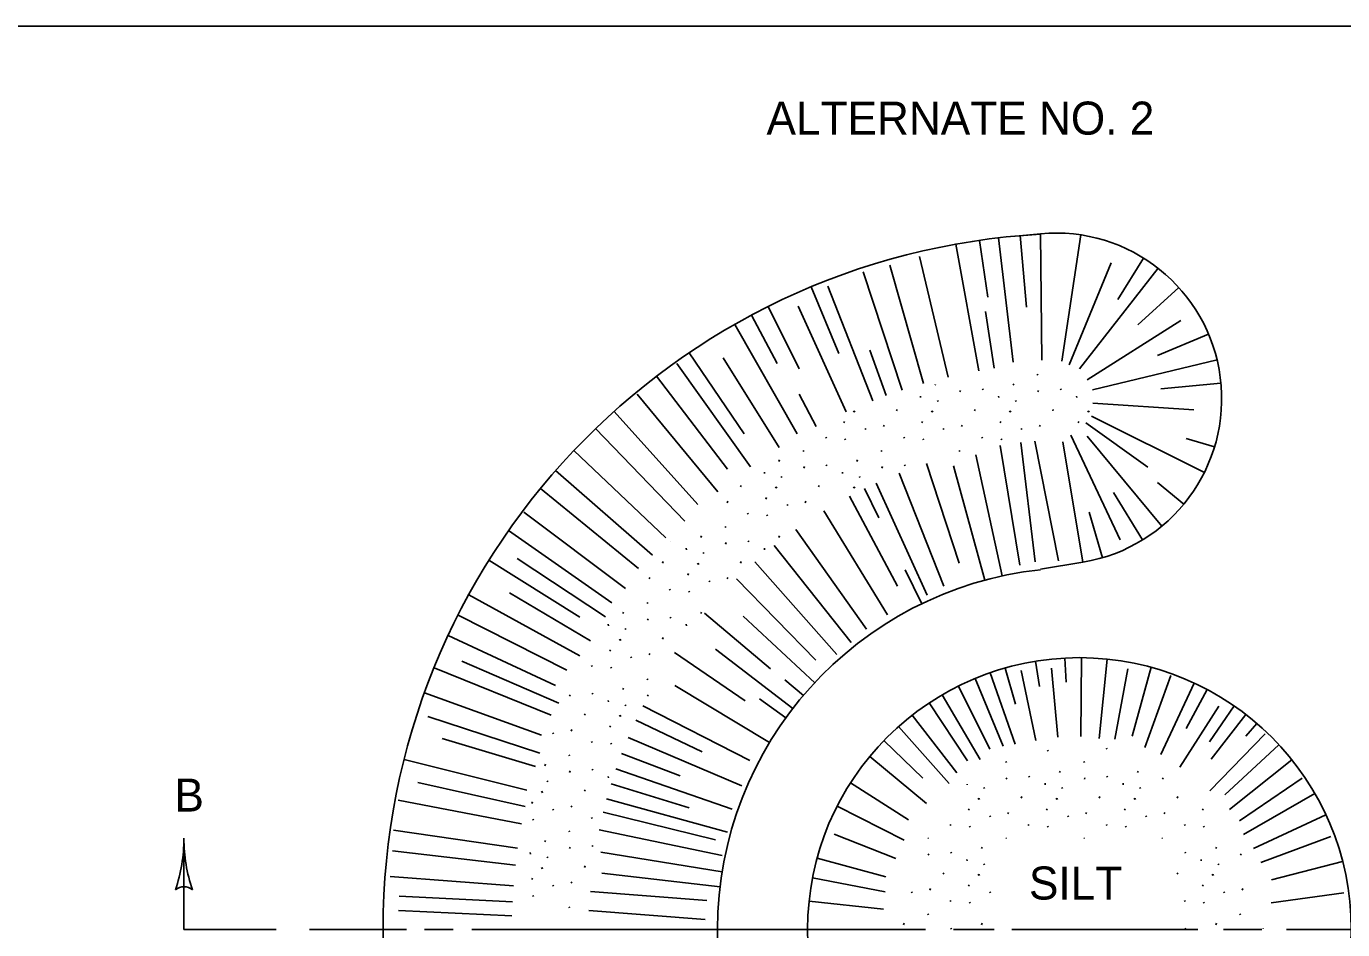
# Model space of a CAD drawing. Extents: x 1007 to 1035.5, y 1000.5 to 1021.5.
# Drawn here: x 1021.15 to 1030.72, y 1014.93 to 1021.5 of the extents above; entities that cross this region are included whole.
import ezdxf

# ---------------------------------------------------------------- set-up
doc = ezdxf.new("R2010")
doc.units = 0
for name, color, linetype in [('1', 7, 'Continuous'), ('10', 7, 'Continuous'), ('11', 7, 'Continuous')]:
    doc.layers.add(name, color=color, linetype=linetype)

msp = doc.modelspace()

# ---------------------------------------------------------------- linework, layer by layer
at = {"layer": '1'}
for p, q in [((1028.3392, 1019.9754), (1028.5229, 1019.9924)), ((1028.3745, 1019.9786), (1028.4188, 1019.4591)), ((1028.5221, 1019.9923), (1028.5309, 1019.0743)), ((1028.8148, 1019.9838), (1028.6751, 1019.0662)), ((1028.0719, 1018.9963), (1027.906, 1019.9162)), ((1028.0784, 1019.9445), (1028.1383, 1019.5313)), ((1028.2169, 1019.9627), (1028.3226, 1019.0582)), ((1027.8503, 1018.95), (1027.6416, 1019.8279)), ((1028.7298, 1019.0384), (1029.0356, 1019.7798)), ((1029.2707, 1019.8151), (1029.0837, 1019.5153)), ((1027.5158, 1018.8555), (1027.2331, 1019.7157)), ((1027.6712, 1018.9032), (1027.4253, 1019.7638)), ((1029.376, 1019.7413), (1028.8033, 1019.0101)), ((1026.8548, 1019.6063), (1027.0568, 1019.1223)), ((1027.3022, 1018.7787), (1026.9767, 1019.6114)), ((1029.5266, 1019.601), (1029.2278, 1019.3308)), ((1026.4211, 1019.4006), (1026.6082, 1019.0502)), ((1026.5421, 1019.4631), (1026.7684, 1019.0101)), ((1027.1078, 1018.6969), (1026.7604, 1019.4671)), ((1028.1849, 1019.0151), (1028.1223, 1019.427)), ((1026.2987, 1019.3331), (1026.7523, 1018.537)), ((1028.859, 1018.9299), (1029.5403, 1019.3629)), ((1029.7422, 1019.2632), (1029.3721, 1019.1063)), ((1025.9683, 1019.1276), (1026.3678, 1018.537)), ((1027.4007, 1018.8158), (1027.2811, 1019.1464)), ((1026.4135, 1018.2986), (1025.8792, 1019.0502)), ((1026.6223, 1018.4377), (1026.2156, 1019.0903)), ((1029.8038, 1019.0766), (1028.8994, 1018.8578)), ((1025.7308, 1018.9567), (1026.2477, 1018.2804)), ((1028.4979, 1018.9707), (1028.5026, 1018.9636)), ((1026.1764, 1018.1168), (1025.5908, 1018.8257)), ((1026.891, 1018.5914), (1026.7684, 1018.8257)), ((1027.7547, 1018.8912), (1027.7573, 1018.8973)), ((1027.9346, 1018.8426), (1027.9393, 1018.8533)), ((1028.0989, 1018.8656), (1028.1037, 1018.8584)), ((1028.3218, 1018.8912), (1028.3266, 1018.9018)), ((1028.5018, 1018.8426), (1028.5065, 1018.8533)), ((1028.6661, 1018.8656), (1028.6708, 1018.8584)), ((1029.8322, 1018.9071), (1029.3961, 1018.8658)), ((1027.6489, 1018.8128), (1027.6502, 1018.8022)), ((1027.7718, 1018.7814), (1027.7766, 1018.7743)), ((1028.2161, 1018.8128), (1028.2173, 1018.8022)), ((1028.339, 1018.7814), (1028.3438, 1018.7743)), ((1028.7833, 1018.8128), (1028.7845, 1018.8022)), ((1028.902, 1018.7618), (1029.6364, 1018.7134)), ((1025.4228, 1018.7014), (1026.0313, 1018.0238)), ((1027.0928, 1018.6175), (1027.0975, 1018.6282)), ((1027.1626, 1018.7053), (1027.1673, 1018.6982)), ((1027.1673, 1018.7026), (1027.1721, 1018.6954)), ((1027.4752, 1018.7053), (1027.4799, 1018.7159)), ((1027.6599, 1018.6175), (1027.6647, 1018.6282)), ((1027.7298, 1018.7053), (1027.7345, 1018.6982)), ((1027.7345, 1018.7026), (1027.7393, 1018.6954)), ((1028.0423, 1018.7053), (1028.0471, 1018.7159)), ((1028.2271, 1018.6175), (1028.2318, 1018.6282)), ((1028.2969, 1018.7053), (1028.3017, 1018.6982)), ((1028.3017, 1018.7026), (1028.3064, 1018.6954)), ((1028.6095, 1018.7053), (1028.6143, 1018.7159)), ((1028.7943, 1018.6175), (1028.799, 1018.6282)), ((1028.8641, 1018.7053), (1028.8688, 1018.6982)), ((1028.8688, 1018.7026), (1028.8736, 1018.6954)), ((1029.7119, 1018.2578), (1028.8914, 1018.6653)), ((1025.9374, 1017.9032), (1025.2863, 1018.5771)), ((1027.2468, 1018.5764), (1027.2515, 1018.5693)), ((1027.3793, 1018.5903), (1027.384, 1018.6009)), ((1027.8139, 1018.5764), (1027.8187, 1018.5693)), ((1027.9464, 1018.5903), (1027.9512, 1018.6009)), ((1028.3811, 1018.5764), (1028.3858, 1018.5693)), ((1028.5136, 1018.5903), (1028.5183, 1018.6009)), ((1028.8505, 1018.6177), (1029.3, 1018.2964)), ((1026.9601, 1018.5145), (1026.9648, 1018.5073)), ((1027.1001, 1018.5017), (1027.1048, 1018.4946)), ((1027.5273, 1018.5145), (1027.532, 1018.5073)), ((1027.6673, 1018.5017), (1027.6719, 1018.4946)), ((1028.0944, 1018.5145), (1028.0992, 1018.5073)), ((1028.228, 1018.4539), (1028.3707, 1017.5828)), ((1028.2344, 1018.5017), (1028.2391, 1018.4946)), ((1028.3783, 1018.4753), (1028.4828, 1017.6069)), ((1028.4795, 1018.486), (1028.6511, 1017.6149)), ((1028.8293, 1017.6054), (1028.6831, 1018.4808)), ((1028.7421, 1018.5273), (1029.0997, 1017.7673)), ((1029.4019, 1017.8664), (1028.8593, 1018.521)), ((1029.7853, 1018.4425), (1029.5803, 1018.5049)), ((1025.1304, 1018.4167), (1025.799, 1017.7833)), ((1026.6203, 1018.3381), (1026.6251, 1018.3488)), ((1026.7964, 1018.4176), (1026.8011, 1018.4105)), ((1027.1875, 1018.3381), (1027.1923, 1018.3488)), ((1027.3636, 1018.4176), (1027.3683, 1018.4105)), ((1027.9308, 1018.4176), (1027.9354, 1018.4105)), ((1028.2425, 1017.5052), (1028.0502, 1018.3847)), ((1025.7016, 1017.6556), (1024.9979, 1018.2724)), ((1026.5146, 1018.2598), (1026.5158, 1018.2491)), ((1026.8003, 1018.2895), (1026.805, 1018.3002)), ((1026.9646, 1018.3125), (1026.9693, 1018.3053)), ((1027.0818, 1018.2598), (1027.083, 1018.2491)), ((1027.3674, 1018.2895), (1027.3722, 1018.3002)), ((1027.4933, 1018.2511), (1027.8178, 1017.4305)), ((1027.5318, 1018.3125), (1027.5365, 1018.3053)), ((1027.6923, 1018.323), (1027.93, 1017.5988)), ((1028.1154, 1017.474), (1027.89, 1018.3045)), ((1026.3408, 1018.1522), (1026.3456, 1018.1628)), ((1026.5954, 1018.1522), (1026.6002, 1018.1451)), ((1026.6002, 1018.1495), (1026.6049, 1018.1423)), ((1026.6375, 1018.2283), (1026.6423, 1018.2213)), ((1026.908, 1018.1522), (1026.9128, 1018.1628)), ((1027.1626, 1018.1522), (1027.1673, 1018.1451)), ((1027.1673, 1018.1495), (1027.1721, 1018.1423)), ((1027.2047, 1018.2283), (1027.2094, 1018.2213)), ((1027.327, 1018.1803), (1027.6977, 1017.3663)), ((1029.5623, 1018.0273), (1029.3721, 1018.1842)), ((1024.8874, 1018.1408), (1025.5988, 1017.5588)), ((1026.5256, 1018.0644), (1026.5303, 1018.0751)), ((1027.1341, 1018.0854), (1027.4814, 1017.4305)), ((1027.2415, 1018.1401), (1027.3452, 1017.9276)), ((1029.2632, 1017.7671), (1029.0516, 1018.112)), ((1025.5046, 1017.4129), (1024.7656, 1017.9677)), ((1026.2449, 1018.0372), (1026.2497, 1018.0478)), ((1026.3929, 1017.9614), (1026.3977, 1017.9543)), ((1026.6796, 1018.0233), (1026.6843, 1018.0163)), ((1026.8121, 1018.0372), (1026.8168, 1018.0478)), ((1026.9474, 1017.9791), (1027.4093, 1017.222)), ((1028.9719, 1017.6379), (1028.8753, 1017.9677)), ((1026.2293, 1017.8645), (1026.2339, 1017.8574)), ((1026.5329, 1017.9486), (1026.5376, 1017.9415)), ((1024.6558, 1017.8348), (1025.4065, 1017.3103)), ((1026.0532, 1017.785), (1026.0579, 1017.7957)), ((1026.6203, 1017.785), (1026.6251, 1017.7957)), ((1026.7422, 1017.8439), (1027.2571, 1017.1178)), ((1025.8339, 1017.7539), (1025.835, 1017.7523)), ((1025.9474, 1017.7067), (1025.9487, 1017.696)), ((1026.0703, 1017.6753), (1026.0751, 1017.6682)), ((1026.2331, 1017.7364), (1026.2378, 1017.7471)), ((1026.3974, 1017.7593), (1026.4022, 1017.7523)), ((1026.5146, 1017.7067), (1026.5158, 1017.696)), ((1026.5848, 1017.7257), (1027.1449, 1017.0216)), ((1024.5133, 1017.6193), (1025.1742, 1017.206)), ((1025.3598, 1017.2073), (1024.7175, 1017.6309)), ((1025.7737, 1017.5991), (1025.7784, 1017.6098)), ((1026.0283, 1017.5991), (1026.033, 1017.592)), ((1026.033, 1017.5964), (1026.0378, 1017.5893)), ((1026.3408, 1017.5991), (1026.3456, 1017.6098)), ((1026.4448, 1017.6083), (1027.0408, 1016.9333)), ((1028.5221, 1017.5548), (1028.8293, 1017.6054)), ((1025.6778, 1017.4841), (1025.6825, 1017.4948)), ((1025.9584, 1017.5113), (1025.9632, 1017.522)), ((1026.2449, 1017.4841), (1026.2497, 1017.4948)), ((1026.3108, 1017.4837), (1026.8886, 1016.8933)), ((1027.6577, 1017.3028), (1027.5375, 1017.5508)), ((1025.2516, 1017.0339), (1024.6614, 1017.3824)), ((1025.8258, 1017.4083), (1025.8305, 1017.4012)), ((1025.9658, 1017.3955), (1025.9704, 1017.3884)), ((1026.1124, 1017.4703), (1026.1172, 1017.4632)), ((1024.3662, 1017.3682), (1025.1742, 1016.9253)), ((1025.6621, 1017.3114), (1025.6668, 1017.3043)), ((1024.2884, 1017.2205), (1025.078, 1016.8211)), ((1025.486, 1017.2319), (1025.4908, 1017.2425)), ((1025.6659, 1017.1833), (1025.6707, 1017.194)), ((1025.8303, 1017.2063), (1025.835, 1017.1992)), ((1026.0532, 1017.2319), (1026.0579, 1017.2425)), ((1026.0794, 1017.2346), (1026.5601, 1016.8291)), ((1026.8803, 1016.7289), (1026.3598, 1017.214)), ((1025.3803, 1017.1536), (1025.3815, 1017.1429)), ((1025.5032, 1017.1222), (1025.5079, 1017.1151)), ((1025.9474, 1017.1536), (1025.9487, 1017.1429)), ((1024.2166, 1017.0728), (1024.9979, 1016.7088)), ((1025.4611, 1017.046), (1025.4658, 1017.0389)), ((1025.4658, 1017.0433), (1025.4706, 1017.0362)), ((1025.7737, 1017.046), (1025.7784, 1017.0567)), ((1025.3913, 1016.9583), (1025.396, 1016.9689)), ((1025.5453, 1016.9172), (1025.55, 1016.9101)), ((1025.6778, 1016.931), (1025.6825, 1016.9417)), ((1025.8616, 1016.9483), (1026.3758, 1016.5966)), ((1026.7209, 1016.5409), (1026.1595, 1016.9734)), ((1028.6977, 1016.9084), (1028.7072, 1016.7328)), ((1028.8192, 1016.9113), (1028.8148, 1016.338)), ((1024.1143, 1016.8376), (1024.9658, 1016.4923)), ((1025.02, 1016.5798), (1024.3169, 1016.8853)), ((1025.2586, 1016.8553), (1025.2633, 1016.8481)), ((1025.3986, 1016.8424), (1025.4033, 1016.8353)), ((1028.2637, 1016.8359), (1028.3386, 1016.5725)), ((1028.4873, 1016.3087), (1028.3805, 1016.8178)), ((1028.4846, 1016.8853), (1028.5148, 1016.7008)), ((1028.647, 1016.3327), (1028.6008, 1016.8351)), ((1029.0055, 1016.9011), (1028.9465, 1016.3248)), ((1029.0608, 1016.3178), (1029.1558, 1016.8291)), ((1029.3252, 1016.8414), (1029.188, 1016.3398)), ((1025.6621, 1016.7583), (1025.6668, 1016.7513)), ((1026.7977, 1016.6359), (1026.6643, 1016.7489)), ((1028.0458, 1016.7599), (1028.2505, 1016.2678)), ((1028.1558, 1016.8018), (1028.3365, 1016.2818)), ((1029.2802, 1016.2584), (1029.4683, 1016.7809)), ((1029.6374, 1016.727), (1029.3954, 1016.2068)), ((1024.0442, 1016.6548), (1024.8938, 1016.348)), ((1025.0988, 1016.6303), (1025.1035, 1016.6409)), ((1025.2631, 1016.6532), (1025.2678, 1016.6461)), ((1025.486, 1016.6788), (1025.4908, 1016.6894)), ((1025.6659, 1016.6303), (1025.6707, 1016.6409)), ((1026.5519, 1016.2937), (1025.8631, 1016.7088)), ((1027.8077, 1016.6415), (1028.0823, 1016.1716)), ((1027.9252, 1016.7049), (1028.1528, 1016.2468)), ((1029.7314, 1016.6802), (1029.5804, 1016.3961)), ((1025.3803, 1016.6005), (1025.3815, 1016.5898)), ((1025.5032, 1016.5691), (1025.5079, 1016.562)), ((1025.6315, 1016.5613), (1026.4079, 1016.1636)), ((1026.6714, 1016.4745), (1026.48, 1016.6126)), ((1027.7122, 1016.582), (1027.9916, 1016.1608)), ((1029.5333, 1016.1162), (1029.8173, 1016.5583)), ((1029.9288, 1016.56), (1029.7486, 1016.2998)), ((1024.8827, 1016.2182), (1024.0686, 1016.4843)), ((1025.2065, 1016.4929), (1025.2113, 1016.5036)), ((1025.4611, 1016.4929), (1025.4658, 1016.4858)), ((1025.4658, 1016.4902), (1025.4706, 1016.4831)), ((1025.5796, 1016.4558), (1026.0634, 1016.2278)), ((1027.588, 1016.4925), (1027.914, 1016.0753)), ((1030.012, 1016.4991), (1029.761, 1016.1743)), ((1030.0931, 1016.4329), (1030.013, 1016.3399)), ((1024.9781, 1016.3641), (1024.9828, 1016.357)), ((1025.1106, 1016.3779), (1025.1153, 1016.3886)), ((1025.3913, 1016.4052), (1025.396, 1016.4158)), ((1025.5238, 1016.3313), (1026.3518, 1015.9792)), ((1027.4899, 1016.4107), (1027.858, 1015.9978)), ((1029.7516, 1015.9431), (1030.1526, 1016.3568)), ((1024.8521, 1016.1204), (1024.1728, 1016.324)), ((1025.2586, 1016.3022), (1025.2633, 1016.295)), ((1025.3986, 1016.2893), (1025.4033, 1016.2823)), ((1027.3832, 1016.308), (1027.6657, 1016.0353)), ((1028.5723, 1016.2399), (1028.577, 1016.2328)), ((1028.9995, 1016.2528), (1029.0043, 1016.2456)), ((1030.2532, 1016.2786), (1029.8608, 1015.915)), ((1023.8967, 1016.172), (1024.7896, 1015.9471)), ((1025.0949, 1016.2053), (1025.0996, 1016.1981)), ((1025.4768, 1016.2153), (1025.9032, 1016.0513)), ((1027.2799, 1016.1923), (1027.6927, 1015.8522)), ((1028.2687, 1016.1558), (1028.2733, 1016.1488)), ((1028.8358, 1016.1558), (1028.8405, 1016.1488)), ((1030.3474, 1016.169), (1029.8943, 1015.8069)), ((1024.9188, 1016.1258), (1024.9236, 1016.1363)), ((1025.0988, 1016.0772), (1025.1035, 1016.0878)), ((1025.2631, 1016.1001), (1025.2678, 1016.093)), ((1025.3803, 1016.0474), (1025.3815, 1016.0368)), ((1025.4359, 1016.1033), (1026.2797, 1015.8108)), ((1028.4368, 1016.0508), (1028.4416, 1016.0436)), ((1028.6598, 1016.0763), (1028.6645, 1016.087)), ((1029.004, 1016.0508), (1029.0088, 1016.0436)), ((1029.2269, 1016.0763), (1029.2317, 1016.087)), ((1024.7764, 1015.8301), (1023.9965, 1016.0033)), ((1024.936, 1016.016), (1024.9408, 1016.0089)), ((1025.2065, 1015.9398), (1025.2113, 1015.9505)), ((1025.4004, 1015.9953), (1025.9673, 1015.8188)), ((1027.1413, 1016.0021), (1027.5614, 1015.7328)), ((1027.9876, 1015.9913), (1027.9881, 1015.9873)), ((1028.1098, 1015.9666), (1028.1145, 1015.9595)), ((1028.2725, 1016.0278), (1028.2773, 1016.0384)), ((1028.554, 1015.998), (1028.5553, 1015.9873)), ((1028.6769, 1015.9666), (1028.6817, 1015.9595)), ((1028.8397, 1016.0278), (1028.8444, 1016.0384)), ((1029.1212, 1015.998), (1029.1224, 1015.9873)), ((1029.2441, 1015.9666), (1029.2488, 1015.9595)), ((1029.4068, 1016.0278), (1029.4116, 1016.0384)), ((1029.9666, 1015.726), (1030.4216, 1016.0353)), ((1024.7507, 1015.7046), (1023.8523, 1015.8749)), ((1024.8241, 1015.8521), (1024.8288, 1015.8627)), ((1024.8939, 1015.9398), (1024.8987, 1015.9328)), ((1024.8987, 1015.9371), (1024.9034, 1015.93)), ((1025.3682, 1015.8854), (1026.2477, 1015.6424)), ((1028.0677, 1015.8904), (1028.0724, 1015.8833)), ((1028.0724, 1015.8878), (1028.0772, 1015.8806)), ((1028.3803, 1015.8904), (1028.385, 1015.9011)), ((1028.6348, 1015.8904), (1028.6396, 1015.8833)), ((1028.6396, 1015.8878), (1028.6443, 1015.8806)), ((1028.9474, 1015.8904), (1028.9522, 1015.9011)), ((1029.202, 1015.8904), (1029.2068, 1015.8833)), ((1029.2068, 1015.8878), (1029.2115, 1015.8806)), ((1029.5146, 1015.8904), (1029.5193, 1015.9011)), ((1029.9972, 1015.6248), (1030.5148, 1015.9237)), ((1024.9781, 1015.811), (1024.9828, 1015.8039)), ((1025.1106, 1015.8248), (1025.1153, 1015.8355)), ((1025.3425, 1015.7871), (1026.1595, 1015.5863)), ((1027.0439, 1015.8323), (1027.5315, 1015.584)), ((1027.9978, 1015.8027), (1028.0026, 1015.8133)), ((1028.1518, 1015.7616), (1028.1566, 1015.7545)), ((1028.2843, 1015.7754), (1028.2891, 1015.7861)), ((1028.565, 1015.8027), (1028.5698, 1015.8133)), ((1028.719, 1015.7616), (1028.7238, 1015.7545)), ((1028.8515, 1015.7754), (1028.8563, 1015.7861)), ((1029.1322, 1015.8027), (1029.1369, 1015.8133)), ((1029.2862, 1015.7616), (1029.2909, 1015.7545)), ((1029.4187, 1015.7754), (1029.4234, 1015.7861)), ((1029.6993, 1015.8027), (1029.7041, 1015.8133)), ((1030.5952, 1015.7693), (1030.0698, 1015.5248)), ((1024.8314, 1015.7363), (1024.8361, 1015.7292)), ((1025.2586, 1015.7491), (1025.2633, 1015.7419)), ((1025.3136, 1015.6593), (1026.2076, 1015.474)), ((1027.8652, 1015.6997), (1027.8699, 1015.6925)), ((1028.0052, 1015.6868), (1028.0098, 1015.6798)), ((1028.4323, 1015.6997), (1028.4371, 1015.6925)), ((1028.5723, 1015.6868), (1028.577, 1015.6798)), ((1028.9995, 1015.6997), (1029.0043, 1015.6925)), ((1029.1395, 1015.6868), (1029.1442, 1015.6798)), ((1029.5667, 1015.6997), (1029.5714, 1015.6925)), ((1029.7067, 1015.6868), (1029.7113, 1015.6798)), ((1022.2966, 1014.9361), (1022.2966, 1015.5982)), ((1024.7211, 1015.5278), (1023.8203, 1015.6584)), ((1024.9188, 1015.5726), (1024.9236, 1015.5833)), ((1025.0949, 1015.6522), (1025.0996, 1015.645)), ((1027.4708, 1015.451), (1027.0216, 1015.6283)), ((1027.7015, 1015.6028), (1027.7062, 1015.5957)), ((1028.2687, 1015.6028), (1028.2733, 1015.5957)), ((1028.8358, 1015.6028), (1028.8405, 1015.5957)), ((1029.403, 1015.6028), (1029.4077, 1015.5957)), ((1030.1226, 1015.423), (1030.6298, 1015.6103)), ((1024.7051, 1015.4042), (1023.8123, 1015.5061)), ((1024.8131, 1015.4943), (1024.8143, 1015.4837)), ((1025.0988, 1015.5241), (1025.1035, 1015.5348)), ((1025.2631, 1015.547), (1025.2678, 1015.5399)), ((1026.2081, 1015.3556), (1025.3263, 1015.4981)), ((1027.7053, 1015.4747), (1027.7101, 1015.4853)), ((1027.8697, 1015.4976), (1027.8744, 1015.4905)), ((1028.0926, 1015.5233), (1028.0973, 1015.5339)), ((1029.5712, 1015.4976), (1029.5759, 1015.4905)), ((1029.7941, 1015.5233), (1029.7988, 1015.5339)), ((1029.974, 1015.4747), (1029.9788, 1015.4853)), ((1024.8939, 1015.3868), (1024.8987, 1015.3797)), ((1024.8987, 1015.384), (1024.9034, 1015.3769)), ((1024.936, 1015.4629), (1024.9408, 1015.4558)), ((1025.2065, 1015.3868), (1025.2113, 1015.3974)), ((1026.8981, 1015.4542), (1027.3965, 1015.3187)), ((1027.9868, 1015.4449), (1027.9881, 1015.4343)), ((1028.1098, 1015.4135), (1028.1145, 1015.4064)), ((1029.6883, 1015.4449), (1029.6896, 1015.4343)), ((1029.8113, 1015.4135), (1029.816, 1015.4064)), ((1030.7166, 1015.4307), (1030.1987, 1015.2967)), ((1024.6906, 1015.2528), (1023.7962, 1015.3217)), ((1024.8241, 1015.299), (1024.8288, 1015.3096)), ((1025.1106, 1015.2718), (1025.1153, 1015.2824)), ((1026.1926, 1015.2444), (1025.3343, 1015.3458)), ((1026.865, 1015.3118), (1027.3933, 1015.2094)), ((1027.8131, 1015.3373), (1027.8178, 1015.348)), ((1028.0677, 1015.3373), (1028.0724, 1015.3303)), ((1028.0724, 1015.3347), (1028.0772, 1015.3275)), ((1029.5146, 1015.3373), (1029.5193, 1015.348)), ((1029.7692, 1015.3373), (1029.7739, 1015.3303)), ((1029.7739, 1015.3347), (1029.7787, 1015.3275)), ((1024.8314, 1015.1832), (1024.8361, 1015.176)), ((1024.9781, 1015.2579), (1024.9828, 1015.2508)), ((1025.25, 1015.2106), (1026.0954, 1015.1453)), ((1027.5847, 1015.2085), (1027.5894, 1015.2014)), ((1027.7172, 1015.2223), (1027.7219, 1015.233)), ((1027.9978, 1015.2496), (1028.0026, 1015.2603)), ((1028.1518, 1015.2085), (1028.1566, 1015.2014)), ((1029.6993, 1015.2496), (1029.7041, 1015.2603)), ((1029.8533, 1015.2085), (1029.8581, 1015.2014)), ((1029.9858, 1015.2223), (1029.9906, 1015.233)), ((1030.1964, 1015.1283), (1030.726, 1015.2013)), ((1024.6833, 1015.1372), (1023.8603, 1015.1773)), ((1025.0949, 1015.0991), (1025.0996, 1015.0919)), ((1026.8396, 1015.1408), (1027.3808, 1015.0843)), ((1027.8652, 1015.1466), (1027.8699, 1015.1394)), ((1028.0052, 1015.1338), (1028.0098, 1015.1267)), ((1029.5667, 1015.1466), (1029.5714, 1015.1394)), ((1029.7067, 1015.1338), (1029.7113, 1015.1267)), ((1024.6783, 1015.0338), (1023.8552, 1015.074)), ((1025.2393, 1015.0724), (1026.0847, 1015.007)), ((1027.7015, 1015.0497), (1027.7062, 1015.0426)), ((1029.9702, 1015.0497), (1029.9748, 1015.0426)), ((1022.2966, 1014.9361), (1022.9663, 1014.9361)), ((1023.208, 1014.9361), (1023.9138, 1014.9361)), ((1024.0453, 1014.9361), (1024.2529, 1014.9361)), ((1024.3886, 1014.9361), (1027.6846, 1014.9361)), ((1027.5254, 1014.9702), (1027.5302, 1014.9808)), ((1027.8697, 1014.9445), (1027.8744, 1014.9374)), ((1027.8881, 1014.9361), (1028.1848, 1014.9361)), ((1028.0926, 1014.9702), (1028.0973, 1014.9808)), ((1028.312, 1014.9361), (1029.6643, 1014.9361)), ((1029.5712, 1014.9445), (1029.5759, 1014.9374)), ((1029.7941, 1014.9702), (1029.7988, 1014.9808)), ((1029.8508, 1014.9361), (1030.1306, 1014.9361)), ((1030.1383, 1014.9445), (1030.1398, 1014.9422)), ((1030.3086, 1014.9361), (1031.0772, 1014.9361))]:
    msp.add_line(p, q, dxfattribs=at)
msp.add_circle((1028.8042, 1014.936), 1.9753, dxfattribs=at)
for centre, radius, start, end in [((1028.8042, 1014.936), 5.0608, 93.19574, 266.80426), ((1028.6335, 1018.7934), 1.204, 279.35774, 95.30944), ((1028.8042, 1014.936), 2.6298, 96.15856, 263.84144), ((1021.1247, 1015.5982), 1.1719, 341.34716, 359.99389), ((1023.4685, 1015.5982), 1.1719, 179.98778, 180), ((1023.4685, 1015.5982), 1.1719, 180, 198.66878), ((1022.2965, 1015.1525), 0.0938, 48.7746, 130.89129)]:
    msp.add_arc(centre, radius, start, end, dxfattribs=at)
at = {"layer": '10'}
msp.add_line((1007, 1021.5), (1035.5, 1021.5), dxfattribs=at)
at = {"layer": '11'}
msp.add_lwpolyline([(1007, 1000.5), (1035.5, 1000.5), (1035.5, 1021.5), (1007, 1021.5)], close=True, dxfattribs=at)

# ---------------------------------------------------------------- texts
at = {"layer": '1'}
for s, p in [('ALTERNATE NO. 2', (1026.5302, 1020.7128)), ('B', (1022.2279, 1015.7925)), ('SILT', (1028.4371, 1015.1532))]:
    msp.add_text(s, height=0.24, dxfattribs=at).set_placement(p)

doc.saveas('drawing.dxf')
